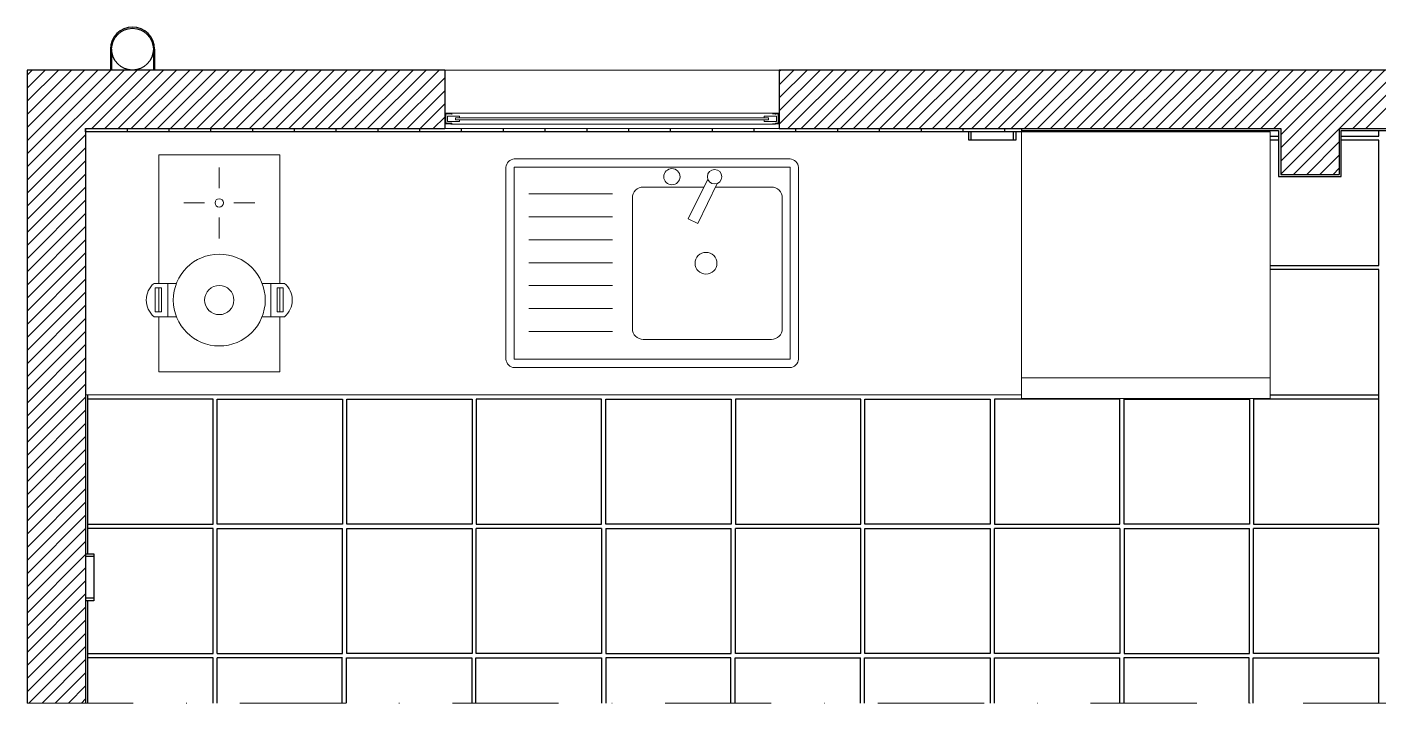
# Model space of a CAD drawing. Header units: millimetres. Extents: x 2019 to 2683, y 1682 to 2618.
# Drawn here: x 2044.4 to 2367.9, y 2456.6 to 2618.5 of the extents above; entities that cross this region are included whole.
import ezdxf

# ---------------------------------------------------------------- set-up
doc = ezdxf.new("R2010")
doc.units = ezdxf.units.MM
doc.linetypes.add('DASHDOTX2', pattern=[50.8, 25.4, -12.7, 0, -12.7])
for name, color, linetype, lineweight in [('Accessori', 161, 'Continuous', 15), ('Arredi', 61, 'Continuous', 18), ('Campiture', 11, 'Continuous', 18), ('Linee tratto punto', 100, 'Continuous', 18), ('Serramenti', 120, 'Continuous', 18)]:
    doc.layers.add(name, color=color, linetype=linetype, lineweight=lineweight)
for name, color, linetype in [('Battiscopa e pavimento', 34, 'Continuous'), ('Muri', 7, 'Continuous'), ('Piastrelle parete', 34, 'Continuous'), ('Prese', 161, 'Continuous')]:
    doc.layers.add(name, color=color, linetype=linetype)

msp = doc.modelspace()

# ---------------------------------------------------------------- hatches: boundary and pattern name
at = {"layer": 'Serramenti'}
for points in [[(2144.3, 2597.81), (2144.3, 2595.18), (2145.97, 2595.18), (2145.97, 2595.43), (2144.55, 2595.43), (2144.55, 2597.56), (2145.97, 2597.56), (2145.97, 2597.81)], [(2145.97, 2597.56), (2145.97, 2597.81), (2144.3, 2597.81), (2144.3, 2595.18), (2145.97, 2595.18), (2145.97, 2595.43), (2144.55, 2595.43), (2144.55, 2597.56)], [(2224.35, 2597.81), (2224.35, 2595.18), (2222.68, 2595.18), (2222.68, 2595.43), (2224.1, 2595.43), (2224.1, 2597.56), (2222.68, 2597.56), (2222.68, 2597.81)], [(2222.69, 2597.56), (2222.69, 2597.81), (2224.36, 2597.81), (2224.36, 2595.18), (2222.69, 2595.18), (2222.69, 2595.43), (2224.11, 2595.43), (2224.11, 2597.56)]]:
    msp.add_hatch(color=256, dxfattribs=at).paths.add_polyline_path(points)

# ---------------------------------------------------------------- linework, layer by layer
at = {"layer": 'Accessori'}
for p, q in [((2080.11, 2557.08), (2074.76, 2557.08)), ((2078.06, 2549.08), (2078.06, 2557.08)), ((2100.6, 2557.08), (2105.96, 2557.08)), ((2102.66, 2549.08), (2102.66, 2557.08)), ((2080.11, 2549.08), (2074.76, 2549.08)), ((2100.6, 2549.08), (2105.96, 2549.08))]:
    msp.add_line(p, q, dxfattribs=at)
for points in [[(2075.03, 2550.22), (2076.53, 2550.22), (2076.53, 2555.97), (2075.03, 2555.97)], [(2105.68, 2550.22), (2104.19, 2550.22), (2104.19, 2555.97), (2105.68, 2555.97)]]:
    msp.add_lwpolyline(points, close=True, dxfattribs=at)
for radius in [11, 3.5]:
    msp.add_circle((2090.36, 2553.08), radius, dxfattribs=at)
for centre, start, end in [((2078.11, 2553.08), 130.0138, 229.9862), ((2102.6, 2553.08), 310.0138, 49.9862)]:
    msp.add_arc(centre, 5.22, start, end, dxfattribs=at)
at = {"layer": 'Arredi'}
for p, q in [((2058.36, 2593.38), (2058.36, 2530.38)), ((2282.36, 2593.68), (2282.36, 2531.18)), ((2282.36, 2593.68), (2341.86, 2593.68)), ((2282.36, 2593.38), (2341.86, 2593.38)), ((2341.86, 2593.38), (2341.86, 2529.48)), ((2075.86, 2587.88), (2104.86, 2587.88)), ((2075.86, 2557.08), (2075.86, 2587.88)), ((2104.86, 2587.88), (2104.86, 2557.08)), ((2158.96, 2584.88), (2158.96, 2538.88)), ((2160.96, 2586.88), (2226.96, 2586.88)), ((2160.96, 2584.88), (2226.96, 2584.88)), ((2160.96, 2584.88), (2160.96, 2538.88)), ((2226.96, 2584.88), (2226.96, 2538.88)), ((2228.96, 2584.88), (2228.96, 2538.88)), ((2090.36, 2584.84), (2090.36, 2579.84)), ((2207.25, 2582.05), (2202.59, 2572.55)), ((2164.45, 2578.52), (2184.45, 2578.53)), ((2209.53, 2581.02), (2204.84, 2571.45)), ((2086.86, 2576.35), (2081.86, 2576.35)), ((2093.86, 2576.35), (2098.86, 2576.35)), ((2189.22, 2577.53), (2189.22, 2546.24)), ((2090.36, 2572.85), (2090.36, 2567.85)), ((2164.45, 2573.03), (2184.45, 2573.03)), ((2202.59, 2572.55), (2204.84, 2571.45)), ((2184.45, 2567.53), (2164.45, 2567.53)), ((2164.45, 2562.03), (2184.45, 2562.03)), ((2075.86, 2550.22), (2075.86, 2555.97)), ((2104.86, 2555.97), (2104.86, 2550.22)), ((2184.45, 2556.53), (2164.45, 2556.53)), ((2164.45, 2551.03), (2184.45, 2551.03)), ((2075.86, 2535.88), (2075.86, 2549.08)), ((2104.86, 2549.08), (2104.86, 2535.88)), ((2184.45, 2545.53), (2164.45, 2545.53)), ((2160.96, 2538.88), (2226.96, 2538.88)), ((2160.96, 2536.88), (2226.96, 2536.88)), ((2104.86, 2535.88), (2075.86, 2535.88)), ((2341.86, 2534.48), (2282.36, 2534.48)), ((2058.36, 2530.38), (2282.36, 2530.38)), ((2282.36, 2529.48), (2282.36, 2531.18)), ((2341.86, 2529.48), (2282.36, 2529.48))]:
    msp.add_line(p, q, dxfattribs=at)
for points in [[(2206.31, 2580.14), (2191.83, 2580.14)], [(2222.48, 2580.14), (2209.1, 2580.14)], [(2225.08, 2577.53), (2225.08, 2546.24)], [(2222.48, 2543.63), (2191.83, 2543.63)]]:
    msp.add_lwpolyline(points, dxfattribs=at)
for centre, radius in [((2198.67, 2582.62), 1.94), ((2208.88, 2582.62), 1.73), ((2090.36, 2576.35), 1), ((2206.83, 2561.89), 2.61)]:
    msp.add_circle(centre, radius, dxfattribs=at)
for centre, start, end in [((2191.83, 2577.53), 90, 180), ((2222.48, 2577.53), 0, 90), ((2191.83, 2546.24), 180, 270), ((2222.48, 2546.24), 270, 0)]:
    msp.add_arc(centre, 2.61, start, end, dxfattribs=at)
for points in [[(2160.96, 2586.88), (2160.01, 2586.88), (2158.96, 2585.83), (2158.96, 2584.88)], [(2228.96, 2584.88), (2228.96, 2585.83), (2227.9, 2586.88), (2226.96, 2586.88)], [(2160.96, 2536.88), (2160.01, 2536.88), (2158.96, 2537.94), (2158.96, 2538.88)], [(2226.96, 2536.88), (2227.9, 2536.88), (2228.96, 2537.94), (2228.96, 2538.88)]]:
    msp.add_open_spline(points, degree=3, dxfattribs=at)
at = {"layer": 'Battiscopa e pavimento'}
for p, q in [((2282.36, 2593.68), (2343.86, 2593.68)), ((2341.86, 2592.37), (2343.86, 2592.37)), ((2343.86, 2591.37), (2341.86, 2591.37)), ((2343.86, 2593.68), (2343.86, 2582.68)), ((2358.86, 2582.68), (2358.86, 2593.68)), ((2358.86, 2593.68), (2413.48, 2593.68)), ((2358.86, 2592.37), (2367.86, 2592.37)), ((2367.86, 2591.37), (2358.86, 2591.37)), ((2367.86, 2592.37), (2367.86, 2593.68)), ((2367.86, 2561.37), (2367.86, 2591.37)), ((2343.86, 2582.68), (2358.86, 2582.68)), ((2341.86, 2561.37), (2367.86, 2561.37)), ((2367.86, 2560.37), (2341.86, 2560.37)), ((2367.86, 2530.37), (2367.86, 2560.37)), ((2058.86, 2530.38), (2058.86, 2492.3)), ((2341.86, 2530.37), (2367.86, 2530.37)), ((2367.86, 2529.37), (2367.86, 2530.37)), ((2088.86, 2529.37), (2058.86, 2529.37)), ((2088.86, 2499.37), (2088.86, 2529.37)), ((2089.86, 2499.37), (2089.86, 2529.37)), ((2089.86, 2529.37), (2119.86, 2529.37)), ((2119.86, 2529.37), (2119.86, 2499.37)), ((2120.86, 2499.37), (2120.86, 2529.37)), ((2120.86, 2529.37), (2150.86, 2529.37)), ((2150.86, 2529.37), (2150.86, 2499.37)), ((2181.86, 2529.37), (2151.86, 2529.37)), ((2151.86, 2529.37), (2151.86, 2499.37)), ((2181.86, 2499.37), (2181.86, 2529.37)), ((2182.86, 2499.37), (2182.86, 2529.37)), ((2182.86, 2529.37), (2212.86, 2529.37)), ((2212.86, 2529.37), (2212.86, 2499.37)), ((2243.86, 2529.37), (2213.86, 2529.37)), ((2213.86, 2529.37), (2213.86, 2499.37)), ((2243.86, 2499.37), (2243.86, 2529.37)), ((2244.86, 2499.37), (2244.86, 2529.37)), ((2244.86, 2529.37), (2274.86, 2529.37)), ((2274.86, 2529.37), (2274.86, 2499.37)), ((2305.86, 2529.37), (2275.86, 2529.37)), ((2275.86, 2529.37), (2275.86, 2499.37)), ((2305.86, 2499.37), (2305.86, 2529.37)), ((2306.86, 2499.37), (2306.86, 2529.37)), ((2306.86, 2499.37), (2306.86, 2529.37)), ((2306.86, 2529.37), (2336.86, 2529.37)), ((2336.86, 2529.37), (2336.86, 2499.37)), ((2367.86, 2529.37), (2337.86, 2529.37)), ((2337.86, 2529.37), (2337.86, 2499.37)), ((2367.86, 2529.37), (2337.86, 2529.37)), ((2367.86, 2499.37), (2367.86, 2529.37)), ((2058.86, 2499.37), (2088.86, 2499.37)), ((2088.86, 2498.37), (2058.86, 2498.37)), ((2088.86, 2468.37), (2088.86, 2498.37)), ((2119.86, 2499.37), (2089.86, 2499.37)), ((2089.86, 2498.37), (2119.86, 2498.37)), ((2089.86, 2468.37), (2089.86, 2498.37)), ((2119.86, 2468.37), (2119.86, 2498.37)), ((2150.86, 2499.37), (2120.86, 2499.37)), ((2120.86, 2498.37), (2150.86, 2498.37)), ((2120.86, 2468.37), (2120.86, 2498.37)), ((2150.86, 2498.37), (2150.86, 2468.37)), ((2151.86, 2499.37), (2181.86, 2499.37)), ((2181.86, 2498.37), (2151.86, 2498.37)), ((2151.86, 2468.37), (2151.86, 2498.37)), ((2181.86, 2498.37), (2181.86, 2468.37)), ((2212.86, 2499.37), (2182.86, 2499.37)), ((2182.86, 2498.37), (2212.86, 2498.37)), ((2182.86, 2498.37), (2182.86, 2468.37)), ((2212.86, 2468.37), (2212.86, 2498.37)), ((2213.86, 2499.37), (2243.86, 2499.37)), ((2243.86, 2498.37), (2213.86, 2498.37)), ((2213.86, 2468.37), (2213.86, 2498.37)), ((2243.86, 2468.37), (2243.86, 2498.37)), ((2274.86, 2499.37), (2244.86, 2499.37)), ((2244.86, 2498.37), (2274.86, 2498.37)), ((2244.86, 2468.37), (2244.86, 2498.37)), ((2274.86, 2498.37), (2274.86, 2468.37)), ((2275.86, 2499.37), (2305.86, 2499.37)), ((2305.86, 2498.37), (2275.86, 2498.37)), ((2275.86, 2468.37), (2275.86, 2498.37)), ((2305.86, 2498.37), (2305.86, 2468.37)), ((2336.86, 2499.37), (2306.86, 2499.37)), ((2306.86, 2498.37), (2336.86, 2498.37)), ((2306.86, 2498.37), (2306.86, 2468.37)), ((2336.86, 2468.37), (2336.86, 2498.37)), ((2337.86, 2499.37), (2367.86, 2499.37)), ((2367.86, 2498.37), (2337.86, 2498.37)), ((2337.86, 2468.37), (2337.86, 2498.37)), ((2367.86, 2468.37), (2367.86, 2498.37)), ((2058.86, 2481.03), (2058.86, 2456.55)), ((2058.86, 2468.37), (2088.86, 2468.37)), ((2088.86, 2467.37), (2058.86, 2467.37)), ((2088.86, 2456.55), (2088.86, 2467.37)), ((2089.86, 2468.37), (2119.86, 2468.37)), ((2089.86, 2456.55), (2089.86, 2467.37)), ((2119.86, 2467.37), (2089.86, 2467.37)), ((2119.78, 2456.55), (2119.78, 2467.37)), ((2120.78, 2456.55), (2120.78, 2467.37)), ((2120.78, 2467.37), (2150.78, 2467.37)), ((2150.86, 2468.37), (2120.86, 2468.37)), ((2150.78, 2467.37), (2150.78, 2456.55)), ((2151.78, 2456.55), (2151.78, 2467.37)), ((2151.78, 2467.37), (2181.86, 2467.37)), ((2181.86, 2468.37), (2151.86, 2468.37)), ((2181.86, 2467.37), (2181.86, 2456.55)), ((2182.86, 2468.37), (2212.86, 2468.37)), ((2212.78, 2467.37), (2182.86, 2467.37)), ((2182.86, 2467.37), (2182.86, 2456.55)), ((2212.78, 2456.55), (2212.78, 2467.37)), ((2213.78, 2456.55), (2213.78, 2467.37)), ((2213.78, 2467.37), (2243.78, 2467.37)), ((2243.86, 2468.37), (2213.86, 2468.37)), ((2243.78, 2456.55), (2243.78, 2467.37)), ((2244.78, 2456.55), (2244.78, 2467.37)), ((2244.78, 2467.37), (2274.86, 2467.37)), ((2274.86, 2468.37), (2244.86, 2468.37)), ((2274.86, 2467.37), (2274.86, 2456.55)), ((2305.86, 2468.37), (2275.86, 2468.37)), ((2275.86, 2467.37), (2305.78, 2467.37)), ((2275.86, 2456.55), (2275.86, 2467.37)), ((2305.78, 2467.37), (2305.78, 2456.55)), ((2336.78, 2467.37), (2306.78, 2467.37)), ((2306.78, 2467.37), (2306.78, 2456.55)), ((2306.86, 2468.37), (2336.86, 2468.37)), ((2336.78, 2456.55), (2336.78, 2467.37)), ((2337.78, 2456.55), (2337.78, 2467.37)), ((2337.78, 2467.37), (2367.86, 2467.37)), ((2367.86, 2468.37), (2337.86, 2468.37)), ((2367.86, 2456.55), (2367.86, 2467.37))]:
    msp.add_line(p, q, dxfattribs=at)
at = {"layer": 'Campiture', "linetype": 'Continuous'}
for p, q in [((2044.36, 2606.97), (2045.57, 2608.18)), ((2044.36, 2603.83), (2048.71, 2608.18)), ((2044.36, 2600.68), (2051.86, 2608.18)), ((2044.36, 2597.54), (2055, 2608.18)), ((2044.36, 2594.4), (2058.14, 2608.18)), ((2044.36, 2591.25), (2061.28, 2608.18)), ((2044.36, 2588.11), (2064.43, 2608.18)), ((2044.36, 2584.97), (2067.57, 2608.18)), ((2044.36, 2581.82), (2070.71, 2608.18)), ((2059.86, 2594.18), (2073.86, 2608.18)), ((2063, 2594.18), (2077, 2608.18)), ((2066.14, 2594.18), (2080.14, 2608.18)), ((2069.29, 2594.18), (2083.29, 2608.18)), ((2072.43, 2594.18), (2086.43, 2608.18)), ((2075.57, 2594.18), (2089.57, 2608.18)), ((2078.72, 2594.18), (2092.72, 2608.18)), ((2081.86, 2594.18), (2095.86, 2608.18)), ((2085, 2594.18), (2099, 2608.18)), ((2088.14, 2594.18), (2102.14, 2608.18)), ((2091.29, 2594.18), (2105.29, 2608.18)), ((2094.43, 2594.18), (2108.43, 2608.18)), ((2097.57, 2594.18), (2111.57, 2608.18)), ((2100.72, 2594.18), (2114.72, 2608.18)), ((2103.86, 2594.18), (2117.86, 2608.18)), ((2107, 2594.18), (2121, 2608.18)), ((2110.15, 2594.18), (2124.15, 2608.18)), ((2113.29, 2594.18), (2127.29, 2608.18)), ((2116.43, 2594.18), (2130.43, 2608.18)), ((2119.58, 2594.18), (2133.58, 2608.18)), ((2122.72, 2594.18), (2136.72, 2608.18)), ((2125.86, 2594.18), (2139.86, 2608.18)), ((2129.01, 2594.18), (2143.01, 2608.18)), ((2224.36, 2607.81), (2224.73, 2608.18)), ((2224.36, 2604.67), (2227.87, 2608.18)), ((2224.36, 2601.53), (2231.01, 2608.18)), ((2224.36, 2598.38), (2234.15, 2608.18)), ((2224.36, 2595.24), (2237.3, 2608.18)), ((2226.44, 2594.18), (2240.44, 2608.18)), ((2229.58, 2594.18), (2243.58, 2608.18)), ((2232.73, 2594.18), (2246.73, 2608.18)), ((2235.87, 2594.18), (2249.87, 2608.18)), ((2239.01, 2594.18), (2253.01, 2608.18)), ((2242.16, 2594.18), (2256.16, 2608.18)), ((2245.3, 2594.18), (2259.3, 2608.18)), ((2248.44, 2594.18), (2262.44, 2608.18)), ((2251.59, 2594.18), (2265.59, 2608.18)), ((2254.73, 2594.18), (2268.73, 2608.18)), ((2257.87, 2594.18), (2271.87, 2608.18)), ((2261.01, 2594.18), (2275.01, 2608.18)), ((2264.16, 2594.18), (2278.16, 2608.18)), ((2267.3, 2594.18), (2281.3, 2608.18)), ((2270.44, 2594.18), (2284.44, 2608.18)), ((2273.59, 2594.18), (2287.59, 2608.18)), ((2276.73, 2594.18), (2290.73, 2608.18)), ((2279.87, 2594.18), (2293.87, 2608.18)), ((2283.02, 2594.18), (2297.02, 2608.18)), ((2286.16, 2594.18), (2300.16, 2608.18)), ((2289.3, 2594.18), (2303.3, 2608.18)), ((2292.45, 2594.18), (2306.45, 2608.18)), ((2295.59, 2594.18), (2309.59, 2608.18)), ((2298.73, 2594.18), (2312.73, 2608.18)), ((2301.88, 2594.18), (2315.88, 2608.18)), ((2305.02, 2594.18), (2319.02, 2608.18)), ((2308.16, 2594.18), (2322.16, 2608.18)), ((2311.3, 2594.18), (2325.3, 2608.18)), ((2314.45, 2594.18), (2328.45, 2608.18)), ((2317.59, 2594.18), (2331.59, 2608.18)), ((2320.73, 2594.18), (2334.73, 2608.18)), ((2323.88, 2594.18), (2337.88, 2608.18)), ((2327.02, 2594.18), (2341.02, 2608.18)), ((2330.16, 2594.18), (2344.16, 2608.18)), ((2333.31, 2594.18), (2347.31, 2608.18)), ((2336.45, 2594.18), (2350.45, 2608.18)), ((2339.59, 2594.18), (2353.59, 2608.18)), ((2342.74, 2594.18), (2356.74, 2608.18)), ((2344.36, 2592.66), (2359.88, 2608.18)), ((2344.36, 2589.52), (2363.02, 2608.18)), ((2344.36, 2586.37), (2366.16, 2608.18)), ((2344.36, 2583.23), (2369.31, 2608.18)), ((2358.45, 2594.18), (2372.45, 2608.18)), ((2361.59, 2594.18), (2375.59, 2608.18)), ((2364.74, 2594.18), (2378.74, 2608.18)), ((2132.15, 2594.18), (2144.3, 2606.33)), ((2135.29, 2594.18), (2144.3, 2603.19)), ((2138.43, 2594.18), (2144.3, 2600.05)), ((2141.58, 2594.18), (2144.3, 2596.91)), ((2044.36, 2578.68), (2058.36, 2592.68)), ((2347.45, 2583.18), (2358.36, 2594.09)), ((2044.36, 2575.54), (2058.36, 2589.54)), ((2350.59, 2583.18), (2358.36, 2590.94)), ((2044.36, 2572.4), (2058.36, 2586.4)), ((2353.74, 2583.18), (2358.36, 2587.8)), ((2044.36, 2569.25), (2058.36, 2583.25)), ((2356.88, 2583.18), (2358.36, 2584.66)), ((2044.36, 2566.11), (2058.36, 2580.11)), ((2044.36, 2562.97), (2058.36, 2576.97)), ((2044.36, 2559.82), (2058.36, 2573.82)), ((2044.36, 2556.68), (2058.36, 2570.68)), ((2044.36, 2553.54), (2058.36, 2567.54)), ((2044.36, 2550.39), (2058.36, 2564.39)), ((2044.36, 2547.25), (2058.36, 2561.25)), ((2044.36, 2544.11), (2058.36, 2558.11)), ((2044.36, 2540.96), (2058.36, 2554.96)), ((2044.36, 2537.82), (2058.36, 2551.82)), ((2044.36, 2534.68), (2058.36, 2548.68)), ((2044.36, 2531.54), (2058.36, 2545.54)), ((2044.36, 2528.39), (2058.36, 2542.39)), ((2044.36, 2525.25), (2058.36, 2539.25)), ((2044.36, 2522.11), (2058.36, 2536.11)), ((2044.36, 2518.96), (2058.36, 2532.96)), ((2044.36, 2515.82), (2058.36, 2529.82)), ((2044.36, 2512.68), (2058.36, 2526.68)), ((2044.36, 2509.53), (2058.36, 2523.53)), ((2044.36, 2506.39), (2058.36, 2520.39)), ((2044.36, 2503.25), (2058.36, 2517.25)), ((2044.36, 2500.1), (2058.36, 2514.1)), ((2044.36, 2496.96), (2058.36, 2510.96)), ((2044.36, 2493.82), (2058.36, 2507.82)), ((2044.36, 2490.68), (2058.36, 2504.68)), ((2044.36, 2487.53), (2058.36, 2501.53)), ((2044.36, 2484.39), (2058.36, 2498.39)), ((2044.36, 2481.25), (2058.36, 2495.25)), ((2044.36, 2478.1), (2058.36, 2492.1)), ((2044.36, 2474.96), (2058.36, 2488.96)), ((2044.36, 2471.82), (2058.36, 2485.82)), ((2044.36, 2468.67), (2058.36, 2482.67)), ((2044.36, 2465.53), (2058.36, 2479.53)), ((2044.36, 2462.39), (2058.36, 2476.39)), ((2044.36, 2459.24), (2058.36, 2473.24)), ((2044.81, 2456.55), (2058.36, 2470.1)), ((2047.95, 2456.55), (2058.36, 2466.96)), ((2051.1, 2456.55), (2058.36, 2463.81)), ((2054.24, 2456.55), (2058.36, 2460.67)), ((2057.38, 2456.55), (2058.36, 2457.53))]:
    msp.add_line(p, q, dxfattribs=at)
at = {"layer": 'Linee tratto punto', "linetype": 'DASHDOTX2'}
msp.add_line((2044.36, 2456.55), (2658.36, 2456.55), dxfattribs=at)
at = {"layer": 'Muri'}
for p, q in [((2064.29, 2613.18), (2064.29, 2608.18)), ((2064.59, 2613.18), (2064.59, 2608.18)), ((2074.59, 2613.18), (2074.59, 2608.18)), ((2074.89, 2613.18), (2074.89, 2608.18)), ((2044.36, 2608.18), (2044.36, 2456.55)), ((2144.3, 2608.18), (2044.36, 2608.18)), ((2144.3, 2608.18), (2144.3, 2594.18)), ((2224.36, 2608.18), (2224.36, 2594.18)), ((2421.98, 2608.18), (2224.36, 2608.18)), ((2058.36, 2594.18), (2144.3, 2594.18)), ((2058.36, 2594.18), (2058.36, 2456.55)), ((2224.36, 2594.18), (2344.36, 2594.18)), ((2344.36, 2594.18), (2344.36, 2583.18)), ((2358.36, 2594.18), (2358.36, 2583.18)), ((2358.36, 2594.18), (2421.98, 2594.18)), ((2344.36, 2583.18), (2358.36, 2583.18))]:
    msp.add_line(p, q, dxfattribs=at)
msp.add_circle((2069.59, 2613.18), 5, dxfattribs=at)
msp.add_arc((2069.59, 2613.18), 5.3, 0, 180, dxfattribs=at)
at = {"layer": 'Piastrelle parete'}
for p, q in [((2058.36, 2593.38), (2058.36, 2594.18)), ((2282.36, 2593.38), (2058.36, 2593.38)), ((2068.36, 2593.38), (2068.36, 2594.18)), ((2068.36, 2593.38), (2068.36, 2594.18)), ((2078.36, 2593.38), (2078.36, 2594.18)), ((2088.36, 2593.38), (2088.36, 2594.18)), ((2098.36, 2593.38), (2098.36, 2594.18)), ((2108.36, 2593.38), (2108.36, 2594.18)), ((2118.36, 2593.38), (2118.36, 2594.18)), ((2118.36, 2593.38), (2118.36, 2594.18)), ((2128.36, 2593.38), (2128.36, 2594.18)), ((2128.36, 2593.38), (2128.36, 2594.18)), ((2138.36, 2593.38), (2138.36, 2594.18)), ((2148.36, 2593.38), (2148.36, 2594.18)), ((2148.36, 2593.38), (2148.36, 2594.18)), ((2158.36, 2593.38), (2158.36, 2594.18)), ((2168.36, 2593.38), (2168.36, 2594.18)), ((2178.36, 2593.38), (2178.36, 2594.18)), ((2188.36, 2593.38), (2188.36, 2594.18)), ((2198.36, 2593.38), (2198.36, 2594.18)), ((2208.36, 2593.38), (2208.36, 2594.18)), ((2218.36, 2593.38), (2218.36, 2594.18)), ((2218.36, 2593.38), (2218.36, 2594.18)), ((2228.36, 2593.38), (2228.36, 2594.18)), ((2228.36, 2593.38), (2228.36, 2594.18)), ((2238.36, 2593.38), (2238.36, 2594.18)), ((2248.36, 2593.38), (2248.36, 2594.18)), ((2258.36, 2593.38), (2258.36, 2594.18)), ((2268.36, 2593.38), (2268.36, 2594.18)), ((2278.36, 2593.38), (2278.36, 2594.18)), ((2282.36, 2594.18), (2282.36, 2593.38))]:
    msp.add_line(p, q, dxfattribs=at)
at = {"layer": 'Prese'}
for p, q in [((2269.69, 2591.38), (2269.69, 2593.38)), ((2280.96, 2591.38), (2269.69, 2591.38)), ((2270.29, 2591.38), (2270.29, 2593.38)), ((2280.36, 2593.38), (2280.36, 2591.38)), ((2280.96, 2593.38), (2280.96, 2591.38)), ((2058.36, 2492.3), (2060.36, 2492.3)), ((2058.36, 2491.7), (2060.36, 2491.7)), ((2060.36, 2492.3), (2060.36, 2481.03)), ((2060.36, 2481.63), (2058.36, 2481.63)), ((2060.36, 2481.03), (2058.36, 2481.03))]:
    msp.add_line(p, q, dxfattribs=at)
at = {"layer": 'Serramenti'}
for p, q in [((2144.3, 2608.18), (2224.36, 2608.18)), ((2145.97, 2597.81), (2144.3, 2597.81)), ((2145.8, 2597.81), (2224.36, 2597.81)), ((2145.97, 2597.56), (2145.97, 2597.81)), ((2223.49, 2597.56), (2223.49, 2597.81)), ((2224.36, 2597.81), (2224.36, 2595.18)), ((2144.55, 2595.43), (2144.55, 2597.56)), ((2145.97, 2595.43), (2144.55, 2595.43)), ((2144.97, 2595.83), (2144.97, 2597.16)), ((2144.97, 2597.16), (2147.88, 2597.16)), ((2144.97, 2595.83), (2147.88, 2595.83)), ((2145.8, 2595.18), (2223.49, 2595.18)), ((2145.97, 2595.18), (2145.97, 2595.43)), ((2146.88, 2596.74), (2221.77, 2596.74)), ((2146.88, 2596.24), (2146.88, 2596.74)), ((2146.88, 2596.24), (2221.77, 2596.24)), ((2147.88, 2596.74), (2147.88, 2597.16)), ((2147.88, 2595.83), (2147.88, 2596.24)), ((2223.68, 2597.16), (2220.77, 2597.16)), ((2220.77, 2596.74), (2220.77, 2597.16)), ((2220.77, 2595.83), (2220.77, 2596.24)), ((2223.68, 2595.83), (2220.77, 2595.83)), ((2221.77, 2596.74), (2221.77, 2596.24)), ((2223.49, 2595.43), (2224.11, 2595.43)), ((2223.49, 2595.18), (2223.49, 2595.43)), ((2223.68, 2595.83), (2223.68, 2597.16)), ((2224.11, 2597.56), (2224.11, 2595.43)), ((2144.3, 2594.18), (2224.36, 2594.18))]:
    msp.add_line(p, q, dxfattribs=at)

doc.saveas('drawing.dxf')
